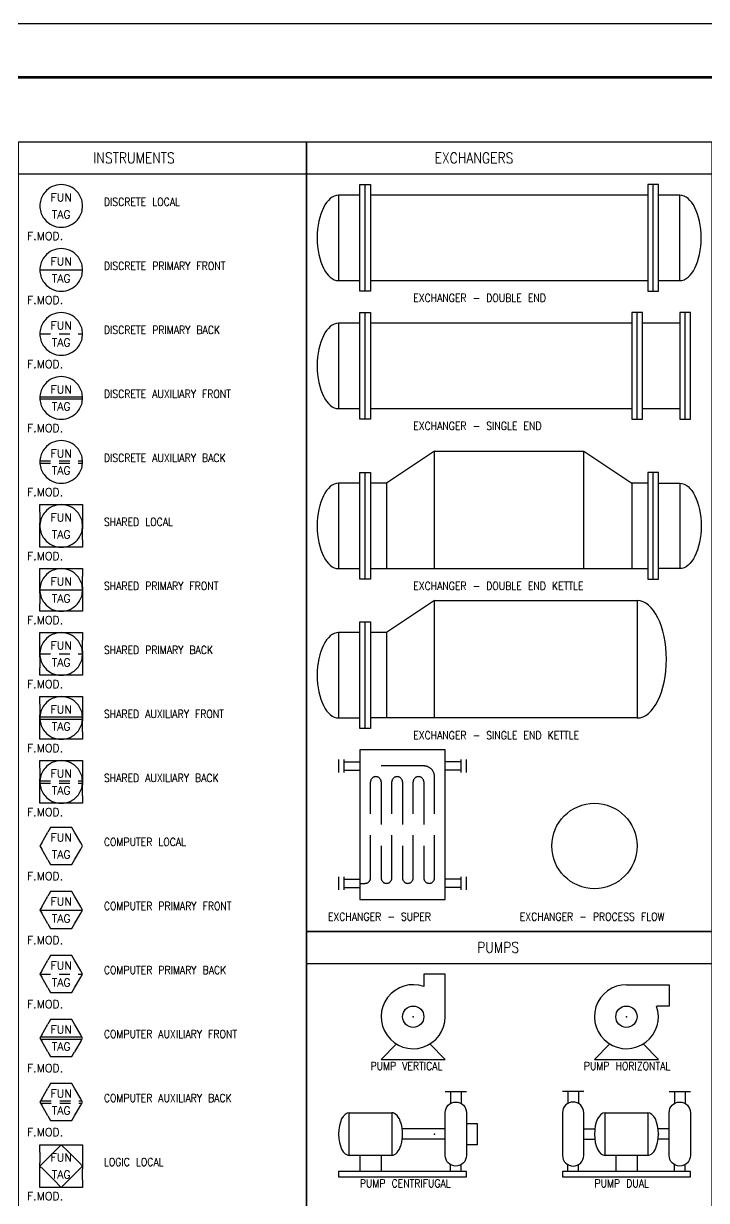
# Model space of a CAD drawing. Header units: millimetres. Extents: x 664.9 to 707.8, y 783.9 to 811.6.
# Drawn here: x 673.61 to 681.62, y 797.84 to 811.63 of the extents above; entities that cross this region are included whole.
import ezdxf
from ezdxf.enums import TextEntityAlignment as Align

# ---------------------------------------------------------------- set-up
doc = ezdxf.new("R2010")
doc.units = ezdxf.units.MM
doc.linetypes.add('DASHED', pattern=[0.75, 0.5, -0.25])
doc.linetypes.add('HIDDEN', pattern=[0.375, 0.25, -0.125])
for name, color, linetype in [('Carimbo', 7, 'Continuous'), ('INST-1', 4, 'Continuous'), ('TEXT', 7, 'Continuous')]:
    doc.layers.add(name, color=color, linetype=linetype)
doc.styles.get("Standard").update_dxf_attribs({"font": 'txt', "bigfont": 'gbcbig.shx'})

# ---------------------------------------------------------------- blocks, each defined once
blk = doc.blocks.new('DI_LOCAL')
for start, end in [(139.4584, 171.3731), (40.5416, 139.4584), (8.6269, 40.5416), (171.3731, 188.6269), (351.3731, 8.6269), (188.6269, 220.5416), (319.4584, 351.3731), (220.5416, 319.4584)]:
    blk.add_arc((0, 0), 0.5, start, end)
at = {"flags": 8}
for tag, p in [('FUNCTION', (0, 0.2)), ('TAG', (0, -0.2))]:
    blk.add_attdef(tag, text='', height=0.2, dxfattribs=at).set_placement(p, align=Align.MIDDLE_CENTER)
blk.add_attdef('FAILMODE', (-0.8, -0.8), '', height=0.2, dxfattribs=at)
blk = doc.blocks.new('DI_PRI_FRONT')
at = {"linetype": 'Continuous'}
blk.add_line((-0.5, 0), (0.5, 0), dxfattribs=at)
for start, end in [(139.4584, 171.3731), (40.5416, 139.4584), (8.6269, 40.5416), (171.3731, 188.6269), (351.3731, 8.6269), (188.6269, 220.5416), (319.4584, 351.3731), (220.5416, 319.4584)]:
    blk.add_arc((0, 0), 0.5, start, end)
at = {"flags": 8}
for tag, p in [('FUNCTION', (0, 0.2)), ('TAG', (0, -0.2))]:
    blk.add_attdef(tag, text='', height=0.2, dxfattribs=at).set_placement(p, align=Align.MIDDLE_CENTER)
blk.add_attdef('FAILMODE', (-0.8, -0.8), '', height=0.2, dxfattribs=at)
blk = doc.blocks.new('DI_PRI_BACK')
at = {"linetype": 'HIDDEN'}
blk.add_line((-0.5, 0), (0.5, 0), dxfattribs=at)
for start, end in [(139.4584, 171.3731), (40.5416, 139.4584), (8.6269, 40.5416), (171.3731, 188.6269), (351.3731, 8.6269), (188.6269, 220.5416), (319.4584, 351.3731), (220.5416, 319.4584)]:
    blk.add_arc((0, 0), 0.5, start, end)
at = {"flags": 8}
for tag, p in [('FUNCTION', (0, 0.2)), ('TAG', (0, -0.2))]:
    blk.add_attdef(tag, text='', height=0.2, dxfattribs=at).set_placement(p, align=Align.MIDDLE_CENTER)
blk.add_attdef('FAILMODE', (-0.8, -0.8), '', height=0.2, dxfattribs=at)
blk = doc.blocks.new('DI_AUX_FRONT')
for p, q in [((-0.5, 0.025), (0.5, 0.025)), ((-0.5, -0.025), (0.5, -0.025))]:
    blk.add_line(p, q)
for start, end in [(139.4584, 171.3731), (40.5416, 139.4584), (8.6269, 40.5416), (171.3731, 188.6269), (351.3731, 8.6269), (188.6269, 220.5416), (319.4584, 351.3731), (220.5416, 319.4584)]:
    blk.add_arc((0, 0), 0.5, start, end)
at = {"flags": 8}
for tag, p in [('FUNCTION', (0, 0.2)), ('TAG', (0, -0.2))]:
    blk.add_attdef(tag, text='', height=0.2, dxfattribs=at).set_placement(p, align=Align.MIDDLE_CENTER)
blk.add_attdef('FAILMODE', (-0.8, -0.8), '', height=0.2, dxfattribs=at)
blk = doc.blocks.new('DI_AUX_BACK')
at = {"linetype": 'HIDDEN'}
for p, q in [((-0.5, 0.025), (0.5, 0.025)), ((-0.5, -0.025), (0.5, -0.025))]:
    blk.add_line(p, q, dxfattribs=at)
for start, end in [(139.4584, 171.3731), (40.5416, 139.4584), (8.6269, 40.5416), (171.3731, 188.6269), (351.3731, 8.6269), (188.6269, 220.5416), (319.4584, 351.3731), (220.5416, 319.4584)]:
    blk.add_arc((0, 0), 0.5, start, end)
at = {"flags": 8}
for tag, p in [('FUNCTION', (0, 0.2)), ('TAG', (0, -0.2))]:
    blk.add_attdef(tag, text='', height=0.2, dxfattribs=at).set_placement(p, align=Align.MIDDLE_CENTER)
blk.add_attdef('FAILMODE', (-0.8, -0.8), '', height=0.2, dxfattribs=at)
blk = doc.blocks.new('SH_LOCAL')
for p, q in [((-0.5, 0.325), (-0.5, 0.075)), ((0.5, 0.325), (0.5, 0.075)), ((-0.5, -0.325), (-0.5, -0.075)), ((0.5, -0.325), (0.5, -0.075))]:
    blk.add_line(p, q)
for points in [[(-0.5, 0.325), (-0.5, 0.5), (0.5, 0.5), (0.5, 0.325)], [(-0.5, -0.075), (-0.5, 0.075)], [(0.5, 0.075), (0.5, -0.075)], [(0.5, -0.325), (0.5, -0.5), (-0.5, -0.5), (-0.5, -0.325)]]:
    blk.add_lwpolyline(points)
for start, end in [(139.4584, 171.3731), (40.5416, 139.4584), (8.6269, 40.5416), (171.3731, 188.6269), (351.3731, 8.6269), (188.6269, 220.5416), (319.4584, 351.3731), (220.5416, 319.4584)]:
    blk.add_arc((0, 0), 0.5, start, end)
at = {"flags": 8}
for tag, p in [('FUNCTION', (0, 0.2)), ('TAG', (0, -0.2))]:
    blk.add_attdef(tag, text='', height=0.2, dxfattribs=at).set_placement(p, align=Align.MIDDLE_CENTER)
blk.add_attdef('FAILMODE', (-0.8, -0.8), '', height=0.2, dxfattribs=at)
blk = doc.blocks.new('SH_PRI_FRONT')
for p, q in [((-0.5, 0.075), (-0.5, 0.325)), ((0.5, 0.075), (0.5, 0.325)), ((-0.5, -0.075), (-0.5, -0.325)), ((0.5, -0.075), (0.5, -0.325))]:
    blk.add_line(p, q)
at = {"linetype": 'Continuous'}
blk.add_line((-0.5, 0), (0.5, 0), dxfattribs=at)
for points in [[(-0.5, 0.325), (-0.5, 0.5), (0.5, 0.5), (0.5, 0.325)], [(-0.5, -0.075), (-0.5, 0.075)], [(0.5, 0.075), (0.5, -0.075)], [(0.5, -0.325), (0.5, -0.5), (-0.5, -0.5), (-0.5, -0.325)]]:
    blk.add_lwpolyline(points)
for start, end in [(139.4584, 171.3731), (40.5416, 139.4584), (8.6269, 40.5416), (171.3731, 188.6269), (351.3731, 8.6269), (188.6269, 220.5416), (319.4584, 351.3731), (220.5416, 319.4584)]:
    blk.add_arc((0, 0), 0.5, start, end)
at = {"flags": 8}
for tag, p in [('FUNCTION', (0, 0.2)), ('TAG', (0, -0.2))]:
    blk.add_attdef(tag, text='', height=0.2, dxfattribs=at).set_placement(p, align=Align.MIDDLE_CENTER)
blk.add_attdef('FAILMODE', (-0.8, -0.8), '', height=0.2, dxfattribs=at)
blk = doc.blocks.new('SH_PRI_BACK')
for p, q in [((-0.5, 0.075), (-0.5, 0.325)), ((0.5, 0.075), (0.5, 0.325)), ((-0.5, -0.075), (-0.5, -0.325)), ((0.5, -0.075), (0.5, -0.325))]:
    blk.add_line(p, q)
at = {"linetype": 'HIDDEN'}
blk.add_line((-0.5, 0), (0.5, 0), dxfattribs=at)
for points in [[(-0.5, 0.325), (-0.5, 0.5), (0.5, 0.5), (0.5, 0.325)], [(-0.5, -0.075), (-0.5, 0.075)], [(0.5, 0.075), (0.5, -0.075)], [(0.5, -0.325), (0.5, -0.5), (-0.5, -0.5), (-0.5, -0.325)]]:
    blk.add_lwpolyline(points)
for start, end in [(139.4584, 171.3731), (40.5416, 139.4584), (8.6269, 40.5416), (171.3731, 188.6269), (351.3731, 8.6269), (188.6269, 220.5416), (319.4584, 351.3731), (220.5416, 319.4584)]:
    blk.add_arc((0, 0), 0.5, start, end)
at = {"flags": 8}
for tag, p in [('FUNCTION', (0, 0.2)), ('TAG', (0, -0.2))]:
    blk.add_attdef(tag, text='', height=0.2, dxfattribs=at).set_placement(p, align=Align.MIDDLE_CENTER)
blk.add_attdef('FAILMODE', (-0.8, -0.8), '', height=0.2, dxfattribs=at)
blk = doc.blocks.new('SH_AUX_FRONT')
for p, q in [((-0.5, 0.325), (-0.5, 0.075)), ((0.5, 0.325), (0.5, 0.075)), ((-0.5, 0.025), (0.5, 0.025)), ((-0.5, -0.025), (0.5, -0.025)), ((-0.5, -0.325), (-0.5, -0.075)), ((0.5, -0.325), (0.5, -0.075))]:
    blk.add_line(p, q)
for points in [[(-0.5, 0.325), (-0.5, 0.5), (0.5, 0.5), (0.5, 0.325)], [(-0.5, -0.075), (-0.5, 0.075)], [(0.5, 0.075), (0.5, -0.075)], [(0.5, -0.325), (0.5, -0.5), (-0.5, -0.5), (-0.5, -0.325)]]:
    blk.add_lwpolyline(points)
for start, end in [(139.4584, 171.3731), (40.5416, 139.4584), (8.6269, 40.5416), (171.3731, 188.6269), (351.3731, 8.6269), (188.6269, 220.5416), (319.4584, 351.3731), (220.5416, 319.4584)]:
    blk.add_arc((0, 0), 0.5, start, end)
at = {"flags": 8}
for tag, p in [('FUNCTION', (0, 0.2)), ('TAG', (0, -0.2))]:
    blk.add_attdef(tag, text='', height=0.2, dxfattribs=at).set_placement(p, align=Align.MIDDLE_CENTER)
blk.add_attdef('FAILMODE', (-0.8, -0.8), '', height=0.2, dxfattribs=at)
blk = doc.blocks.new('SH_AUX_BACK')
for p, q in [((-0.5, 0.325), (-0.5, 0.075)), ((0.5, 0.325), (0.5, 0.075)), ((-0.5, -0.325), (-0.5, -0.075)), ((0.5, -0.325), (0.5, -0.075))]:
    blk.add_line(p, q)
at = {"linetype": 'HIDDEN'}
for p, q in [((-0.5, 0.025), (0.5, 0.025)), ((-0.5, -0.025), (0.5, -0.025))]:
    blk.add_line(p, q, dxfattribs=at)
for points in [[(-0.5, 0.325), (-0.5, 0.5), (0.5, 0.5), (0.5, 0.325)], [(-0.5, -0.075), (-0.5, 0.075)], [(0.5, 0.075), (0.5, -0.075)], [(0.5, -0.325), (0.5, -0.5), (-0.5, -0.5), (-0.5, -0.325)]]:
    blk.add_lwpolyline(points)
for start, end in [(139.4584, 171.3731), (40.5416, 139.4584), (8.6269, 40.5416), (171.3731, 188.6269), (351.3731, 8.6269), (188.6269, 220.5416), (319.4584, 351.3731), (220.5416, 319.4584)]:
    blk.add_arc((0, 0), 0.5, start, end)
at = {"flags": 8}
for tag, p in [('FUNCTION', (0, 0.2)), ('TAG', (0, -0.2))]:
    blk.add_attdef(tag, text='', height=0.2, dxfattribs=at).set_placement(p, align=Align.MIDDLE_CENTER)
blk.add_attdef('FAILMODE', (-0.8, -0.8), '', height=0.2, dxfattribs=at)
blk = doc.blocks.new('CO_LOCAL')
for p, q in [((-0.457, 0.075), (-0.312, 0.325)), ((0.457, 0.075), (0.312, 0.325)), ((-0.312, -0.325), (-0.457, -0.075)), ((0.312, -0.325), (0.457, -0.075))]:
    blk.add_line(p, q)
for points in [[(0.312, 0.325), (0.25, 0.433), (-0.25, 0.433), (-0.312, 0.325)], [(-0.457, 0.075), (-0.5, 0), (-0.457, -0.075)], [(0.457, -0.075), (0.5, 0), (0.457, 0.075)], [(-0.312, -0.325), (-0.25, -0.433), (0.25, -0.433), (0.312, -0.325)]]:
    blk.add_lwpolyline(points)
at = {"flags": 8}
for tag, p in [('FUNCTION', (0, 0.2)), ('TAG', (0, -0.2))]:
    blk.add_attdef(tag, text='', height=0.2, dxfattribs=at).set_placement(p, align=Align.MIDDLE_CENTER)
blk.add_attdef('FAILMODE', (-0.8, -0.8), '', height=0.2, dxfattribs=at)
blk = doc.blocks.new('CO_PRI_FRONT')
for p, q in [((-0.457, 0.075), (-0.312, 0.325)), ((0.457, 0.075), (0.312, 0.325)), ((-0.312, -0.325), (-0.457, -0.075)), ((0.312, -0.325), (0.457, -0.075))]:
    blk.add_line(p, q)
at = {"linetype": 'Continuous'}
blk.add_line((-0.5, 0), (0.5, 0), dxfattribs=at)
for points in [[(0.312, 0.325), (0.25, 0.433), (-0.25, 0.433), (-0.312, 0.325)], [(-0.457, 0.075), (-0.5, 0), (-0.457, -0.075)], [(0.457, -0.075), (0.5, 0), (0.457, 0.075)], [(-0.312, -0.325), (-0.25, -0.433), (0.25, -0.433), (0.312, -0.325)]]:
    blk.add_lwpolyline(points)
at = {"flags": 8}
for tag, p in [('FUNCTION', (0, 0.2)), ('TAG', (0, -0.2))]:
    blk.add_attdef(tag, text='', height=0.2, dxfattribs=at).set_placement(p, align=Align.MIDDLE_CENTER)
blk.add_attdef('FAILMODE', (-0.8, -0.8), '', height=0.2, dxfattribs=at)
blk = doc.blocks.new('CO_PRI_BACK')
for p, q in [((-0.457, 0.075), (-0.312, 0.325)), ((0.457, 0.075), (0.312, 0.325)), ((-0.312, -0.325), (-0.457, -0.075)), ((0.312, -0.325), (0.457, -0.075))]:
    blk.add_line(p, q)
at = {"linetype": 'HIDDEN'}
blk.add_line((-0.5, 0), (0.5, 0), dxfattribs=at)
for points in [[(0.312, 0.325), (0.25, 0.433), (-0.25, 0.433), (-0.312, 0.325)], [(-0.457, 0.075), (-0.5, 0), (-0.457, -0.075)], [(0.457, -0.075), (0.5, 0), (0.457, 0.075)], [(-0.312, -0.325), (-0.25, -0.433), (0.25, -0.433), (0.312, -0.325)]]:
    blk.add_lwpolyline(points)
at = {"flags": 8}
for tag, p in [('FUNCTION', (0, 0.2)), ('TAG', (0, -0.2))]:
    blk.add_attdef(tag, text='', height=0.2, dxfattribs=at).set_placement(p, align=Align.MIDDLE_CENTER)
blk.add_attdef('FAILMODE', (-0.8, -0.8), '', height=0.2, dxfattribs=at)
blk = doc.blocks.new('CO_AUX_FRONT')
for p, q in [((-0.457, 0.075), (-0.312, 0.325)), ((0.457, 0.075), (0.312, 0.325)), ((-0.486, 0.025), (0.486, 0.025)), ((-0.486, -0.025), (0.486, -0.025)), ((-0.312, -0.325), (-0.457, -0.075)), ((0.457, -0.075), (0.312, -0.325))]:
    blk.add_line(p, q)
for points in [[(0.312, 0.325), (0.25, 0.433), (-0.25, 0.433), (-0.312, 0.325)], [(-0.457, 0.075), (-0.5, 0), (-0.457, -0.075)], [(0.457, -0.075), (0.5, 0), (0.457, 0.075)], [(-0.312, -0.325), (-0.25, -0.433), (0.25, -0.433), (0.312, -0.325)]]:
    blk.add_lwpolyline(points)
at = {"flags": 8}
for tag, p in [('FUNCTION', (0, 0.2)), ('TAG', (0, -0.2))]:
    blk.add_attdef(tag, text='', height=0.2, dxfattribs=at).set_placement(p, align=Align.MIDDLE_CENTER)
blk.add_attdef('FAILMODE', (-0.8, -0.8), '', height=0.2, dxfattribs=at)
blk = doc.blocks.new('CO_AUX_BACK')
for p, q in [((-0.457, 0.075), (-0.312, 0.325)), ((0.457, 0.075), (0.312, 0.325)), ((-0.312, -0.325), (-0.457, -0.075)), ((0.312, -0.325), (0.457, -0.075))]:
    blk.add_line(p, q)
at = {"linetype": 'HIDDEN'}
for p, q in [((-0.486, 0.025), (0.486, 0.025)), ((-0.486, -0.025), (0.486, -0.025))]:
    blk.add_line(p, q, dxfattribs=at)
for points in [[(0.312, 0.325), (0.25, 0.433), (-0.25, 0.433), (-0.312, 0.325)], [(-0.457, 0.075), (-0.5, 0), (-0.457, -0.075)], [(0.457, -0.075), (0.5, 0), (0.457, 0.075)], [(-0.312, -0.325), (-0.25, -0.433), (0.25, -0.433), (0.312, -0.325)]]:
    blk.add_lwpolyline(points)
at = {"flags": 8}
for tag, p in [('FUNCTION', (0, 0.2)), ('TAG', (0, -0.2))]:
    blk.add_attdef(tag, text='', height=0.2, dxfattribs=at).set_placement(p, align=Align.MIDDLE_CENTER)
blk.add_attdef('FAILMODE', (-0.8, -0.8), '', height=0.2, dxfattribs=at)
blk = doc.blocks.new('LO_LOCAL')
for p, q in [((-0.5, 0.325), (-0.5, 0.075)), ((-0.175, 0.325), (-0.425, 0.075)), ((0.175, 0.325), (0.425, 0.075)), ((0.5, 0.325), (0.5, 0.075)), ((-0.5, -0.325), (-0.5, -0.075)), ((-0.175, -0.325), (-0.425, -0.075)), ((0.175, -0.325), (0.425, -0.075)), ((0.5, -0.325), (0.5, -0.075))]:
    blk.add_line(p, q)
for points in [[(-0.5, 0.325), (-0.5, 0.5), (0.5, 0.5), (0.5, 0.325)], [(-0.175, 0.325), (0, 0.5), (0.175, 0.325)], [(-0.425, -0.075), (-0.5, 0), (-0.425, 0.075)], [(-0.5, -0.075), (-0.5, 0.075)], [(0.425, 0.075), (0.5, 0), (0.425, -0.075)], [(0.5, 0.075), (0.5, -0.075)], [(0.5, -0.325), (0.5, -0.5), (-0.5, -0.5), (-0.5, -0.325)], [(0.175, -0.325), (0, -0.5), (-0.175, -0.325)]]:
    blk.add_lwpolyline(points)
at = {"flags": 8}
for tag, p in [('FUNCTION', (0, 0.2)), ('TAG', (0, -0.2))]:
    blk.add_attdef(tag, text='', height=0.2, dxfattribs=at).set_placement(p, align=Align.MIDDLE_CENTER)
blk.add_attdef('FAILMODE', (-0.8, -0.8), '', height=0.2, dxfattribs=at)
blk = doc.blocks.new('EXCHANGER_1_I')
for p, q in [((-1.6875, -0.625), (-1.6875, 0.625)), ((1.6875, -0.625), (1.6875, 0.625))]:
    blk.add_line(p, q)
for points in [[(-1.75, 0.625), (-1.625, 0.625), (-1.625, -0.625), (-1.75, -0.625)], [(1.75, 0.625), (1.625, 0.625), (1.625, -0.625), (1.75, -0.625)]]:
    blk.add_lwpolyline(points, close=True)
at = {"linetype": 'Continuous'}
for points in [[(-1.75, 0.5), (-2, 0.5), (-2, -0.5)], [(1.625, 0.5), (-1.625, 0.5)], [(1.75, -0.5), (2, -0.5), (2, 0.5), (1.75, 0.5)], [(-2, -0.5), (-1.75, -0.5)], [(-1.625, -0.5), (1.625, -0.5)]]:
    blk.add_lwpolyline(points, dxfattribs=at)
for centre, major_axis in [((-2, 0), (0, -0.5)), ((2, 0), (0, 0.5))]:
    blk.add_ellipse(centre, major_axis=major_axis, ratio=0.5, start_param=3.1415927, end_param=6.2831853)
blk = doc.blocks.new('EXCHANGER_4_I')
blk.add_line((-1.6875, -0.625), (-1.6875, 0.625))
for points in [[(-0.875, 0.875), (1.5, 0.875), (1.5, -0.5), (-1.625, -0.5)], [(-0.875, -0.5), (-0.875, 0.875), (-1.4375, 0.5), (-1.4375, -0.5)]]:
    blk.add_lwpolyline(points)
blk.add_lwpolyline([(-1.75, 0.625), (-1.625, 0.625), (-1.625, -0.625), (-1.75, -0.625)], close=True)
at = {"linetype": 'Continuous'}
for points in [[(-1.75, 0.5), (-2, 0.5), (-2, -0.5)], [(-1.4375, 0.5), (-1.625, 0.5)], [(-2, -0.5), (-1.75, -0.5)]]:
    blk.add_lwpolyline(points, dxfattribs=at)
for centre, major_axis in [((1.5, 0.1875), (0, 0.6875)), ((-2, 0), (0, -0.5))]:
    blk.add_ellipse(centre, major_axis=major_axis, ratio=0.5, start_param=3.1415927, end_param=6.2831853)
blk = doc.blocks.new('EXCHANGER_5_I')
for p, q in [((-0.75, 0.7625), (-0.75, 0.6125)), ((-0.6875, 0.7625), (-0.6875, 0.6125)), ((-0.6875, 0.7375), (-0.5, 0.7375)), ((0.6875, 0.7375), (0.5, 0.7375)), ((0.6875, 0.6125), (0.6875, 0.7625)), ((0.75, 0.6125), (0.75, 0.7625)), ((-0.6875, 0.6375), (-0.5, 0.6375)), ((0.6875, 0.6375), (0.5, 0.6375)), ((-0.75, -0.6125), (-0.75, -0.7625)), ((-0.6875, -0.6125), (-0.6875, -0.7625)), ((-0.6875, -0.6375), (-0.5, -0.6375)), ((0.6875, -0.6375), (0.5, -0.6375)), ((0.6875, -0.7625), (0.6875, -0.6125)), ((0.75, -0.7625), (0.75, -0.6125)), ((-0.6875, -0.7375), (-0.5, -0.7375)), ((0.6875, -0.7375), (0.5, -0.7375))]:
    blk.add_line(p, q)
blk.add_lwpolyline([(-0.5, -0.875), (0.5, -0.875), (0.5, 0.875), (-0.5, 0.875)], close=True)
at = {"linetype": 'DASHED'}
blk.add_lwpolyline([(-0.5, -0.6875), (-0.4375, -0.6875, 0.4142136), (-0.375, -0.625), (-0.375, 0.5, -1), (-0.25, 0.5), (-0.25, -0.625, 1), (-0.125, -0.625), (-0.125, 0.5, -1), (0, 0.5), (0, -0.625, 1), (0.125, -0.625), (0.125, 0.5, -1), (0.25, 0.5), (0.25, -0.625, 1), (0.375, -0.625), (0.375, 0.5625, 0.4142136), (0.25, 0.6875), (-0.5, 0.6875)], format="xyb", dxfattribs=at)
blk = doc.blocks.new('EXCHANGER_6_I')
for points in [[(0.354, 0.354, 0, 0, 0), (0.479, 0.479, 0.1, 0, 0), (0.625, 0.625, 0, 0, 0)], [(-0.625, -0.625, 0, 0, 0), (-0.5, -0.5, 0.1, 0, 0), (-0.354, -0.354, 0, 0, 0)]]:
    blk.add_lwpolyline(points, format="xyseb")
at = {"linetype": 'DASHED'}
blk.add_lwpolyline([(-0.354, -0.354, 0, 0, 0), (-0.188, -0.188, 0, 0, 0), (0.188, -0.188, 0, 0, 0), (-0.188, 0.188, 0, 0, 0), (0.188, 0.188, 0, 0, 0), (0.354, 0.354, 0.1, 0, 0)], format="xyseb", dxfattribs=at)
blk.add_circle((0, 0), 0.5)
blk = doc.blocks.new('EXCHANGER_3_I')
for p, q in [((-0.875, 0.875), (0.875, 0.875)), ((-1.6875, -0.625), (-1.6875, 0.625)), ((1.6875, -0.625), (1.6875, 0.625))]:
    blk.add_line(p, q)
for points in [[(-0.875, -0.5), (-0.875, 0.875), (-1.4375, 0.5), (-1.4375, -0.5)], [(0.875, -0.5), (0.875, 0.875), (1.4375, 0.5), (1.4375, -0.5)]]:
    blk.add_lwpolyline(points)
for points in [[(-1.75, 0.625), (-1.625, 0.625), (-1.625, -0.625), (-1.75, -0.625)], [(1.75, 0.625), (1.625, 0.625), (1.625, -0.625), (1.75, -0.625)]]:
    blk.add_lwpolyline(points, close=True)
at = {"linetype": 'Continuous'}
for points in [[(-1.75, 0.5), (-2, 0.5), (-2, -0.5)], [(-1.4375, 0.5), (-1.625, 0.5)], [(1.625, 0.5), (1.4375, 0.5)], [(1.75, 0.5), (2, 0.5), (2, -0.5)], [(-2, -0.5), (-1.75, -0.5)], [(-1.625, -0.5), (1.625, -0.5)], [(2, -0.5), (1.75, -0.5)]]:
    blk.add_lwpolyline(points, dxfattribs=at)
blk.add_ellipse((-2, 0), major_axis=(0, -0.5), ratio=0.5, start_param=3.1415927, end_param=6.2831853)
at = {"extrusion": (0, 0, -1)}
blk.add_ellipse((2, 0), major_axis=(0, -0.5), ratio=0.5, start_param=3.1415927, end_param=6.2831853, dxfattribs=at)
blk = doc.blocks.new('EXCHANGER_2_I')
for p, q in [((-1.6875, -0.625), (-1.6875, 0.625)), ((1.5, -0.625), (1.5, 0.625)), ((2.0625, -0.625), (2.0625, 0.625))]:
    blk.add_line(p, q)
for points in [[(-1.75, 0.625), (-1.625, 0.625), (-1.625, -0.625), (-1.75, -0.625)], [(1.5625, 0.625), (1.4375, 0.625), (1.4375, -0.625), (1.5625, -0.625)], [(2.125, 0.625), (2, 0.625), (2, -0.625), (2.125, -0.625)]]:
    blk.add_lwpolyline(points, close=True)
at = {"linetype": 'Continuous'}
for points in [[(-1.75, 0.5), (-2, 0.5), (-2, -0.5)], [(1.4375, 0.5), (-1.625, 0.5)], [(2, 0.5), (1.5625, 0.5)], [(-2, -0.5), (-1.75, -0.5)], [(-1.625, -0.5), (1.4375, -0.5)], [(1.5625, -0.5), (2, -0.5)]]:
    blk.add_lwpolyline(points, dxfattribs=at)
blk.add_ellipse((-2, 0), major_axis=(0, -0.5), ratio=0.5, start_param=3.1415927, end_param=6.2831853)
blk = doc.blocks.new('PUMP_VERT_I')
for points in [[(0.375, 0), (0.375, 0.5), (0.125, 0.5), (0.125, 0.354)], [(-0.375, -0.5), (-0.195, -0.32)], [(0.375, -0.5), (0.195, -0.32)], [(-0.375, -0.5), (0.375, -0.5)]]:
    blk.add_lwpolyline(points)
blk.add_circle((0, 0), 0.125)
blk.add_arc((0, 0), 0.375, 70.5288, 0)
blk.add_point((0, 0))
blk = doc.blocks.new('PUMP_HORIZ_I')
for points in [[(0, 0.375), (0.5, 0.375), (0.5, 0.125), (0.354, 0.125)], [(-0.375, -0.5), (-0.195, -0.32)], [(0.375, -0.5), (0.195, -0.32)], [(-0.375, -0.5), (0.375, -0.5)]]:
    blk.add_lwpolyline(points)
blk.add_circle((0, 0), 0.125)
blk.add_arc((0, 0), 0.375, 90, 19.4712)
blk.add_point((0, 0))
blk = doc.blocks.new('PUMP_CENT_I')
for p, q in [((-0.062, 0.5), (-0.062, 0.358)), ((0.062, 0.5), (0.062, 0.358)), ((-1.125, -0.25), (-1.125, -0.438)), ((-0.875, -0.25), (-0.875, -0.438)), ((-0.062, -0.438), (-0.062, -0.358)), ((0.062, -0.438), (0.062, -0.358))]:
    blk.add_line(p, q)
for points in [[(-0.125, 0.5), (0.125, 0.5)], [(-0.125, 0.062), (-0.629, 0.062)], [(0.125, 0.125), (0.25, 0.125), (0.25, -0.125), (0.125, -0.125)], [(-0.125, -0.062), (-0.629, -0.062)]]:
    blk.add_lwpolyline(points)
blk.add_lwpolyline([(-0.125, -0.25), (-0.125, 0.25, -1), (0.125, 0.25), (0.125, -0.25, -1), (-0.125, -0.25, -1)], format="xyb")
for points in [[(-0.75, -0.25), (-1.25, -0.25), (-1.25, 0.25), (-0.75, 0.25)], [(0.125, -0.438), (-1.375, -0.438), (-1.375, -0.5), (0.125, -0.5)]]:
    blk.add_lwpolyline(points, close=True)
for centre, start_param, end_param in [((-1.25, 0), 3.141593, 6.283185), ((-0.75, 0), 0, 3.141593)]:
    blk.add_ellipse(centre, major_axis=(0, -0.25), ratio=0.5, start_param=start_param, end_param=end_param)
blk.add_point((-0.25, 0))
blk = doc.blocks.new('PUMP_DUAL_I')
for p, q in [((-0.688, 0.5), (-0.688, 0.358)), ((-0.562, 0.5), (-0.562, 0.358)), ((0.562, 0.5), (0.562, 0.358)), ((0.688, 0.5), (0.688, 0.358)), ((-0.125, -0.25), (-0.125, -0.438)), ((0.125, -0.25), (0.125, -0.438)), ((-0.688, -0.438), (-0.688, -0.358)), ((-0.562, -0.438), (-0.562, -0.358)), ((0.562, -0.438), (0.562, -0.358)), ((0.688, -0.438), (0.688, -0.358))]:
    blk.add_line(p, q)
for points in [[(-0.5, 0.5), (-0.75, 0.5)], [(0.5, 0.5), (0.75, 0.5)], [(-0.5, 0.062), (-0.371, 0.062)], [(0.5, 0.062), (0.371, 0.062)], [(-0.5, -0.062), (-0.371, -0.062)], [(0.5, -0.062), (0.371, -0.062)]]:
    blk.add_lwpolyline(points)
for points in [[(-0.5, -0.25), (-0.5, 0.25, 1), (-0.75, 0.25), (-0.75, -0.25, 1), (-0.5, -0.25, 1)], [(0.5, -0.25), (0.5, 0.25, -1), (0.75, 0.25), (0.75, -0.25, -1), (0.5, -0.25, -1)]]:
    blk.add_lwpolyline(points, format="xyb")
for points in [[(0.25, -0.25), (-0.25, -0.25), (-0.25, 0.25), (0.25, 0.25)], [(0.75, -0.438), (-0.75, -0.438), (-0.75, -0.5), (0.75, -0.5)]]:
    blk.add_lwpolyline(points, close=True)
for centre, major_axis in [((-0.25, 0), (0, -0.25)), ((0.25, 0), (0, 0.25))]:
    blk.add_ellipse(centre, major_axis=major_axis, ratio=0.5, start_param=3.141593, end_param=6.283185)
blk.add_point((0.375, 0))

msp = doc.modelspace()

# ---------------------------------------------------------------- linework, layer by layer
for p, q in [((673.554, 809.873), (676.929, 809.873)), ((676.929, 809.873), (681.679, 809.873)), ((676.929, 800.623), (681.679, 800.623))]:
    msp.add_line(p, q)
for points in [[(676.929, 792.498), (673.554, 792.498), (673.554, 810.248), (676.929, 810.248)], [(681.679, 800.998), (676.929, 800.998), (676.929, 810.248), (681.679, 810.248)], [(681.679, 794.123), (676.929, 794.123), (676.929, 800.998), (681.679, 800.998)]]:
    msp.add_lwpolyline(points, close=True)
at = {"layer": 'Carimbo', "color": 7}
msp.add_lwpolyline([(707.834, 783.873), (664.929, 783.873), (664.929, 811.635), (707.834, 811.635)], close=True, dxfattribs=at)
at = {"layer": 'Carimbo', "color": 7, "const_width": 0.0315}
msp.add_lwpolyline([(707.203, 784.504), (666.822, 784.504), (666.822, 811.004), (707.203, 811.004)], close=True, dxfattribs=at)

# ---------------------------------------------------------------- block references
at = {"layer": 'INST-1'}
ref = msp.add_blockref('DI_LOCAL', (674.054, 809.498), dxfattribs=dict(at, xscale=0.5, yscale=0.5, zscale=0.5))
ref.add_attrib('FAILMODE', 'F.MOD.', (673.654, 809.098), dxfattribs={"layer": 'TEXT', "height": 0.0938})
ref.add_attrib('TAG', 'TAG', dxfattribs={"layer": 'TEXT', "height": 0.0938}).set_placement((674.054, 809.398), align=Align.MIDDLE_CENTER)
ref.add_attrib('FUNCTION', 'FUN', dxfattribs={"layer": 'TEXT', "height": 0.0938}).set_placement((674.054, 809.598), align=Align.MIDDLE_CENTER)
for name, p in [('EXCHANGER_1_I', (679.304, 809.123)), ('EXCHANGER_2_I', (679.304, 807.623)), ('EXCHANGER_3_I', (679.304, 805.748)), ('EXCHANGER_4_I', (679.304, 803.998)), ('EXCHANGER_5_I', (678.054, 802.248)), ('EXCHANGER_6_I', (680.304, 801.998)), ('PUMP_VERT_I', (678.179, 799.998)), ('PUMP_HORIZ_I', (680.679, 799.998)), ('PUMP_CENT_I', (678.679, 798.623)), ('PUMP_DUAL_I', (680.679, 798.623))]:
    msp.add_blockref(name, p, dxfattribs=at)
ref = msp.add_blockref('DI_PRI_FRONT', (674.054, 808.748), dxfattribs=dict(at, xscale=0.5, yscale=0.5, zscale=0.5))
ref.add_attrib('FAILMODE', 'F.MOD.', (673.654, 808.348), dxfattribs={"layer": 'TEXT', "height": 0.0938})
ref.add_attrib('TAG', 'TAG', dxfattribs={"layer": 'TEXT', "height": 0.0938}).set_placement((674.054, 808.648), align=Align.MIDDLE_CENTER)
ref.add_attrib('FUNCTION', 'FUN', dxfattribs={"layer": 'TEXT', "height": 0.0938}).set_placement((674.054, 808.848), align=Align.MIDDLE_CENTER)
ref = msp.add_blockref('DI_PRI_BACK', (674.054, 807.998), dxfattribs=dict(at, xscale=0.5, yscale=0.5, zscale=0.5))
ref.add_attrib('FAILMODE', 'F.MOD.', (673.654, 807.598), dxfattribs={"layer": 'TEXT', "height": 0.0938})
ref.add_attrib('TAG', 'TAG', dxfattribs={"layer": 'TEXT', "height": 0.0938}).set_placement((674.054, 807.898), align=Align.MIDDLE_CENTER)
ref.add_attrib('FUNCTION', 'FUN', dxfattribs={"layer": 'TEXT', "height": 0.0938}).set_placement((674.054, 808.098), align=Align.MIDDLE_CENTER)
ref = msp.add_blockref('DI_AUX_FRONT', (674.054, 807.248), dxfattribs=dict(at, xscale=0.5, yscale=0.5, zscale=0.5))
ref.add_attrib('FAILMODE', 'F.MOD.', (673.654, 806.848), dxfattribs={"layer": 'TEXT', "height": 0.0938})
ref.add_attrib('TAG', 'TAG', dxfattribs={"layer": 'TEXT', "height": 0.0938}).set_placement((674.054, 807.148), align=Align.MIDDLE_CENTER)
ref.add_attrib('FUNCTION', 'FUN', dxfattribs={"layer": 'TEXT', "height": 0.0938}).set_placement((674.054, 807.348), align=Align.MIDDLE_CENTER)
ref = msp.add_blockref('DI_AUX_BACK', (674.054, 806.498), dxfattribs=dict(at, xscale=0.5, yscale=0.5, zscale=0.5))
ref.add_attrib('FAILMODE', 'F.MOD.', (673.654, 806.098), dxfattribs={"layer": 'TEXT', "height": 0.0938})
ref.add_attrib('TAG', 'TAG', dxfattribs={"layer": 'TEXT', "height": 0.0938}).set_placement((674.054, 806.398), align=Align.MIDDLE_CENTER)
ref.add_attrib('FUNCTION', 'FUN', dxfattribs={"layer": 'TEXT', "height": 0.0938}).set_placement((674.054, 806.598), align=Align.MIDDLE_CENTER)
ref = msp.add_blockref('SH_LOCAL', (674.054, 805.748), dxfattribs=dict(at, xscale=0.5, yscale=0.5, zscale=0.5))
ref.add_attrib('FAILMODE', 'F.MOD.', (673.654, 805.348), dxfattribs={"layer": 'TEXT', "height": 0.0938})
ref.add_attrib('TAG', 'TAG', dxfattribs={"layer": 'TEXT', "height": 0.0938}).set_placement((674.054, 805.648), align=Align.MIDDLE_CENTER)
ref.add_attrib('FUNCTION', 'FUN', dxfattribs={"layer": 'TEXT', "height": 0.0938}).set_placement((674.054, 805.848), align=Align.MIDDLE_CENTER)
ref = msp.add_blockref('SH_PRI_FRONT', (674.054, 804.998), dxfattribs=dict(at, xscale=0.5, yscale=0.5, zscale=0.5))
ref.add_attrib('FAILMODE', 'F.MOD.', (673.654, 804.598), dxfattribs={"layer": 'TEXT', "height": 0.0938})
ref.add_attrib('TAG', 'TAG', dxfattribs={"layer": 'TEXT', "height": 0.0938}).set_placement((674.054, 804.898), align=Align.MIDDLE_CENTER)
ref.add_attrib('FUNCTION', 'FUN', dxfattribs={"layer": 'TEXT', "height": 0.0938}).set_placement((674.054, 805.098), align=Align.MIDDLE_CENTER)
ref = msp.add_blockref('SH_PRI_BACK', (674.054, 804.248), dxfattribs=dict(at, xscale=0.5, yscale=0.5, zscale=0.5))
ref.add_attrib('FAILMODE', 'F.MOD.', (673.654, 803.848), dxfattribs={"layer": 'TEXT', "height": 0.0938})
ref.add_attrib('TAG', 'TAG', dxfattribs={"layer": 'TEXT', "height": 0.0938}).set_placement((674.054, 804.148), align=Align.MIDDLE_CENTER)
ref.add_attrib('FUNCTION', 'FUN', dxfattribs={"layer": 'TEXT', "height": 0.0938}).set_placement((674.054, 804.348), align=Align.MIDDLE_CENTER)
ref = msp.add_blockref('SH_AUX_FRONT', (674.054, 803.498), dxfattribs=dict(at, xscale=0.5, yscale=0.5, zscale=0.5))
ref.add_attrib('FAILMODE', 'F.MOD.', (673.654, 803.098), dxfattribs={"layer": 'TEXT', "height": 0.0938})
ref.add_attrib('TAG', 'TAG', dxfattribs={"layer": 'TEXT', "height": 0.0938}).set_placement((674.054, 803.398), align=Align.MIDDLE_CENTER)
ref.add_attrib('FUNCTION', 'FUN', dxfattribs={"layer": 'TEXT', "height": 0.0938}).set_placement((674.054, 803.598), align=Align.MIDDLE_CENTER)
ref = msp.add_blockref('SH_AUX_BACK', (674.054, 802.748), dxfattribs=dict(at, xscale=0.5, yscale=0.5, zscale=0.5))
ref.add_attrib('FAILMODE', 'F.MOD.', (673.654, 802.348), dxfattribs={"layer": 'TEXT', "height": 0.0938})
ref.add_attrib('TAG', 'TAG', dxfattribs={"layer": 'TEXT', "height": 0.0938}).set_placement((674.054, 802.648), align=Align.MIDDLE_CENTER)
ref.add_attrib('FUNCTION', 'FUN', dxfattribs={"layer": 'TEXT', "height": 0.0938}).set_placement((674.054, 802.848), align=Align.MIDDLE_CENTER)
ref = msp.add_blockref('CO_LOCAL', (674.054, 801.998), dxfattribs=dict(at, xscale=0.5, yscale=0.5, zscale=0.5))
ref.add_attrib('FAILMODE', 'F.MOD.', (673.654, 801.598), dxfattribs={"layer": 'TEXT', "height": 0.0938})
ref.add_attrib('TAG', 'TAG', dxfattribs={"layer": 'TEXT', "height": 0.0938}).set_placement((674.054, 801.898), align=Align.MIDDLE_CENTER)
ref.add_attrib('FUNCTION', 'FUN', dxfattribs={"layer": 'TEXT', "height": 0.0938}).set_placement((674.054, 802.098), align=Align.MIDDLE_CENTER)
ref = msp.add_blockref('CO_PRI_FRONT', (674.054, 801.248), dxfattribs=dict(at, xscale=0.5, yscale=0.5, zscale=0.5))
ref.add_attrib('FAILMODE', 'F.MOD.', (673.654, 800.848), dxfattribs={"layer": 'TEXT', "height": 0.0938})
ref.add_attrib('TAG', 'TAG', dxfattribs={"layer": 'TEXT', "height": 0.0938}).set_placement((674.054, 801.148), align=Align.MIDDLE_CENTER)
ref.add_attrib('FUNCTION', 'FUN', dxfattribs={"layer": 'TEXT', "height": 0.0938}).set_placement((674.054, 801.348), align=Align.MIDDLE_CENTER)
ref = msp.add_blockref('CO_PRI_BACK', (674.054, 800.498), dxfattribs=dict(at, xscale=0.5, yscale=0.5, zscale=0.5))
ref.add_attrib('FAILMODE', 'F.MOD.', (673.654, 800.098), dxfattribs={"layer": 'TEXT', "height": 0.0938})
ref.add_attrib('TAG', 'TAG', dxfattribs={"layer": 'TEXT', "height": 0.0938}).set_placement((674.054, 800.398), align=Align.MIDDLE_CENTER)
ref.add_attrib('FUNCTION', 'FUN', dxfattribs={"layer": 'TEXT', "height": 0.0938}).set_placement((674.054, 800.598), align=Align.MIDDLE_CENTER)
ref = msp.add_blockref('CO_AUX_FRONT', (674.054, 799.748), dxfattribs=dict(at, xscale=0.5, yscale=0.5, zscale=0.5))
ref.add_attrib('FAILMODE', 'F.MOD.', (673.654, 799.348), dxfattribs={"layer": 'TEXT', "height": 0.0938})
ref.add_attrib('TAG', 'TAG', dxfattribs={"layer": 'TEXT', "height": 0.0938}).set_placement((674.054, 799.648), align=Align.MIDDLE_CENTER)
ref.add_attrib('FUNCTION', 'FUN', dxfattribs={"layer": 'TEXT', "height": 0.0938}).set_placement((674.054, 799.848), align=Align.MIDDLE_CENTER)
ref = msp.add_blockref('CO_AUX_BACK', (674.054, 798.998), dxfattribs=dict(at, xscale=0.5, yscale=0.5, zscale=0.5))
ref.add_attrib('FAILMODE', 'F.MOD.', (673.654, 798.598), dxfattribs={"layer": 'TEXT', "height": 0.0938})
ref.add_attrib('TAG', 'TAG', dxfattribs={"layer": 'TEXT', "height": 0.0938}).set_placement((674.054, 798.898), align=Align.MIDDLE_CENTER)
ref.add_attrib('FUNCTION', 'FUN', dxfattribs={"layer": 'TEXT', "height": 0.0938}).set_placement((674.054, 799.098), align=Align.MIDDLE_CENTER)
ref = msp.add_blockref('LO_LOCAL', (674.054, 798.248), dxfattribs=dict(at, xscale=0.5, yscale=0.5, zscale=0.5))
ref.add_attrib('FAILMODE', 'F.MOD.', (673.654, 797.848), dxfattribs={"layer": 'TEXT', "height": 0.0938})
ref.add_attrib('TAG', 'TAG', dxfattribs={"layer": 'TEXT', "height": 0.0938}).set_placement((674.054, 798.148), align=Align.MIDDLE_CENTER)
ref.add_attrib('FUNCTION', 'FUN', dxfattribs={"layer": 'TEXT', "height": 0.0938}).set_placement((674.054, 798.348), align=Align.MIDDLE_CENTER)

# ---------------------------------------------------------------- texts
at = {"layer": 'TEXT', "width": 0.85}
for s, height, p in [('INSTRUMENTS', 0.125, (674.429, 809.998)), ('EXCHANGERS', 0.125, (678.429, 809.998)), ('DISCRETE LOCAL', 0.0938, (674.554, 809.498)), ('DISCRETE PRIMARY FRONT', 0.0938, (674.554, 808.748)), ('EXCHANGER - DOUBLE END', 0.0938, (678.179, 808.373)), ('DISCRETE PRIMARY BACK', 0.0938, (674.554, 807.998)), ('DISCRETE AUXILIARY FRONT', 0.0938, (674.554, 807.248)), ('EXCHANGER - SINGLE END', 0.0938, (678.179, 806.873)), ('DISCRETE AUXILIARY BACK', 0.0938, (674.554, 806.498)), ('SHARED LOCAL', 0.0938, (674.554, 805.748)), ('SHARED PRIMARY FRONT', 0.0938, (674.554, 804.998)), ('EXCHANGER - DOUBLE END KETTLE', 0.0938, (678.179, 804.998)), ('SHARED PRIMARY BACK', 0.0938, (674.554, 804.248)), ('SHARED AUXILIARY FRONT', 0.0938, (674.554, 803.498)), ('EXCHANGER - SINGLE END KETTLE', 0.0938, (678.179, 803.248)), ('SHARED AUXILIARY BACK', 0.0938, (674.554, 802.748)), ('COMPUTER LOCAL', 0.0938, (674.554, 801.998)), ('COMPUTER PRIMARY FRONT', 0.0938, (674.554, 801.248)), ('EXCHANGER - SUPER', 0.0938, (677.179, 801.123)), ('EXCHANGER - PROCESS FLOW', 0.0938, (679.429, 801.123)), ('PUMPS', 0.125, (678.929, 800.748)), ('COMPUTER PRIMARY BACK', 0.0938, (674.554, 800.498)), ('COMPUTER AUXILIARY FRONT', 0.0938, (674.554, 799.748)), ('PUMP VERTICAL', 0.0938, (677.679, 799.373)), ('PUMP HORIZONTAL', 0.0938, (680.179, 799.373)), ('COMPUTER AUXILIARY BACK', 0.0938, (674.554, 798.998)), ('LOGIC LOCAL', 0.0938, (674.554, 798.248)), ('PUMP CENTRIFUGAL', 0.0938, (677.554, 797.998)), ('PUMP DUAL', 0.0938, (680.304, 797.998))]:
    msp.add_text(s, height=height, dxfattribs=at).set_placement(p)

doc.saveas('drawing.dxf')
